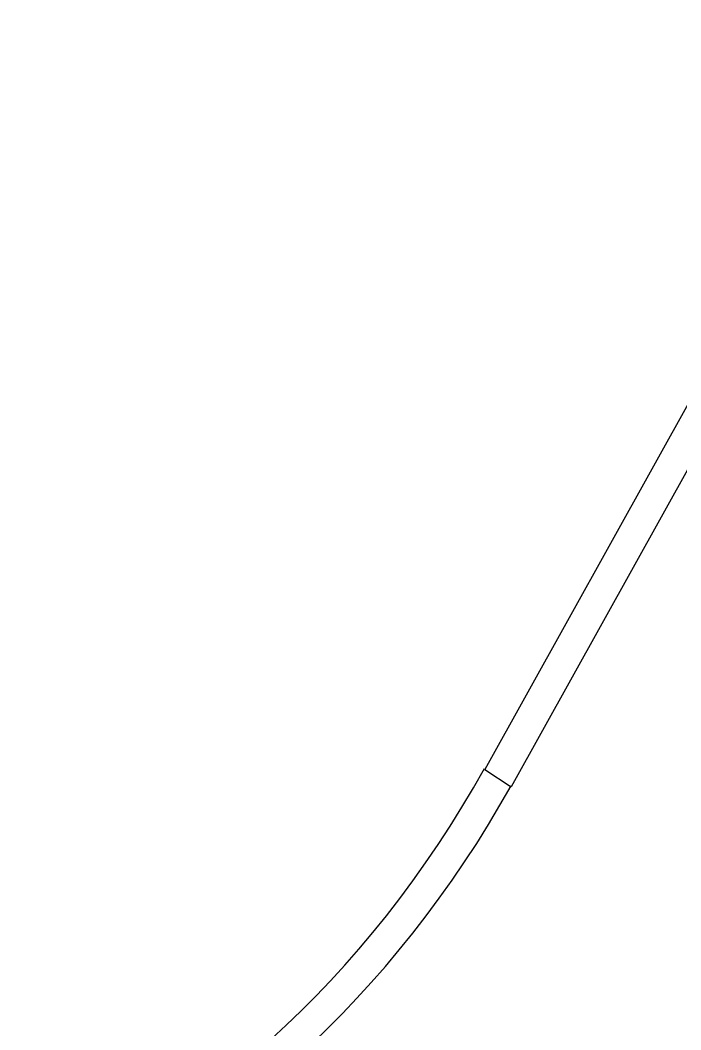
# Model space of a CAD drawing. Header units: inches. Extents: x 109 to 1721, y 29 to 669.
# Drawn here: x 1423.24 to 1436.72, y 369.45 to 390.03 of the extents above; entities that cross this region are included whole.
import ezdxf

# ---------------------------------------------------------------- set-up
doc = ezdxf.new("R2010")
doc.units = ezdxf.units.IN
doc.header["$LTSCALE"] = 0.03937
doc.header["$MEASUREMENT"] = 0
doc.layers.add('PDF3_Geometría', color=7, linetype='Continuous')

# ---------------------------------------------------------------- blocks, each defined once
blk = doc.blocks.new('OH3A1-1$-$ASSY$$CENTER$TUB_-_v2$-$copia1')
at = {"layer": 'PDF3_Geometría', "lineweight": -3}
for points in [[(16.3375, 11.89166), (15.99752, 11.28085)], [(16.31501, 11.79833), (16.01918, 11.26669)], [(15.99751, 11.28084), (16.01918, 11.26668)]]:
    blk.add_lwpolyline(points, dxfattribs=at)
for points in [[(15.61836, 10.93952), (15.75419, 10.97729), (15.90245, 11.11112), (15.99731, 11.28157)], [(15.64002, 10.92535), (15.77586, 10.96312), (15.92412, 11.09695), (16.01898, 11.2674)]]:
    blk.add_open_spline(points, degree=3, dxfattribs=at)

msp = doc.modelspace()

# ---------------------------------------------------------------- block references
at = {"xscale": 25, "yscale": 25, "zscale": 25}
msp.add_blockref('OH3A1-1$-$ASSY$$CENTER$TUB_-_v2$-$copia1', (1032.78, 92.74), dxfattribs=at)

doc.saveas('drawing.dxf')
